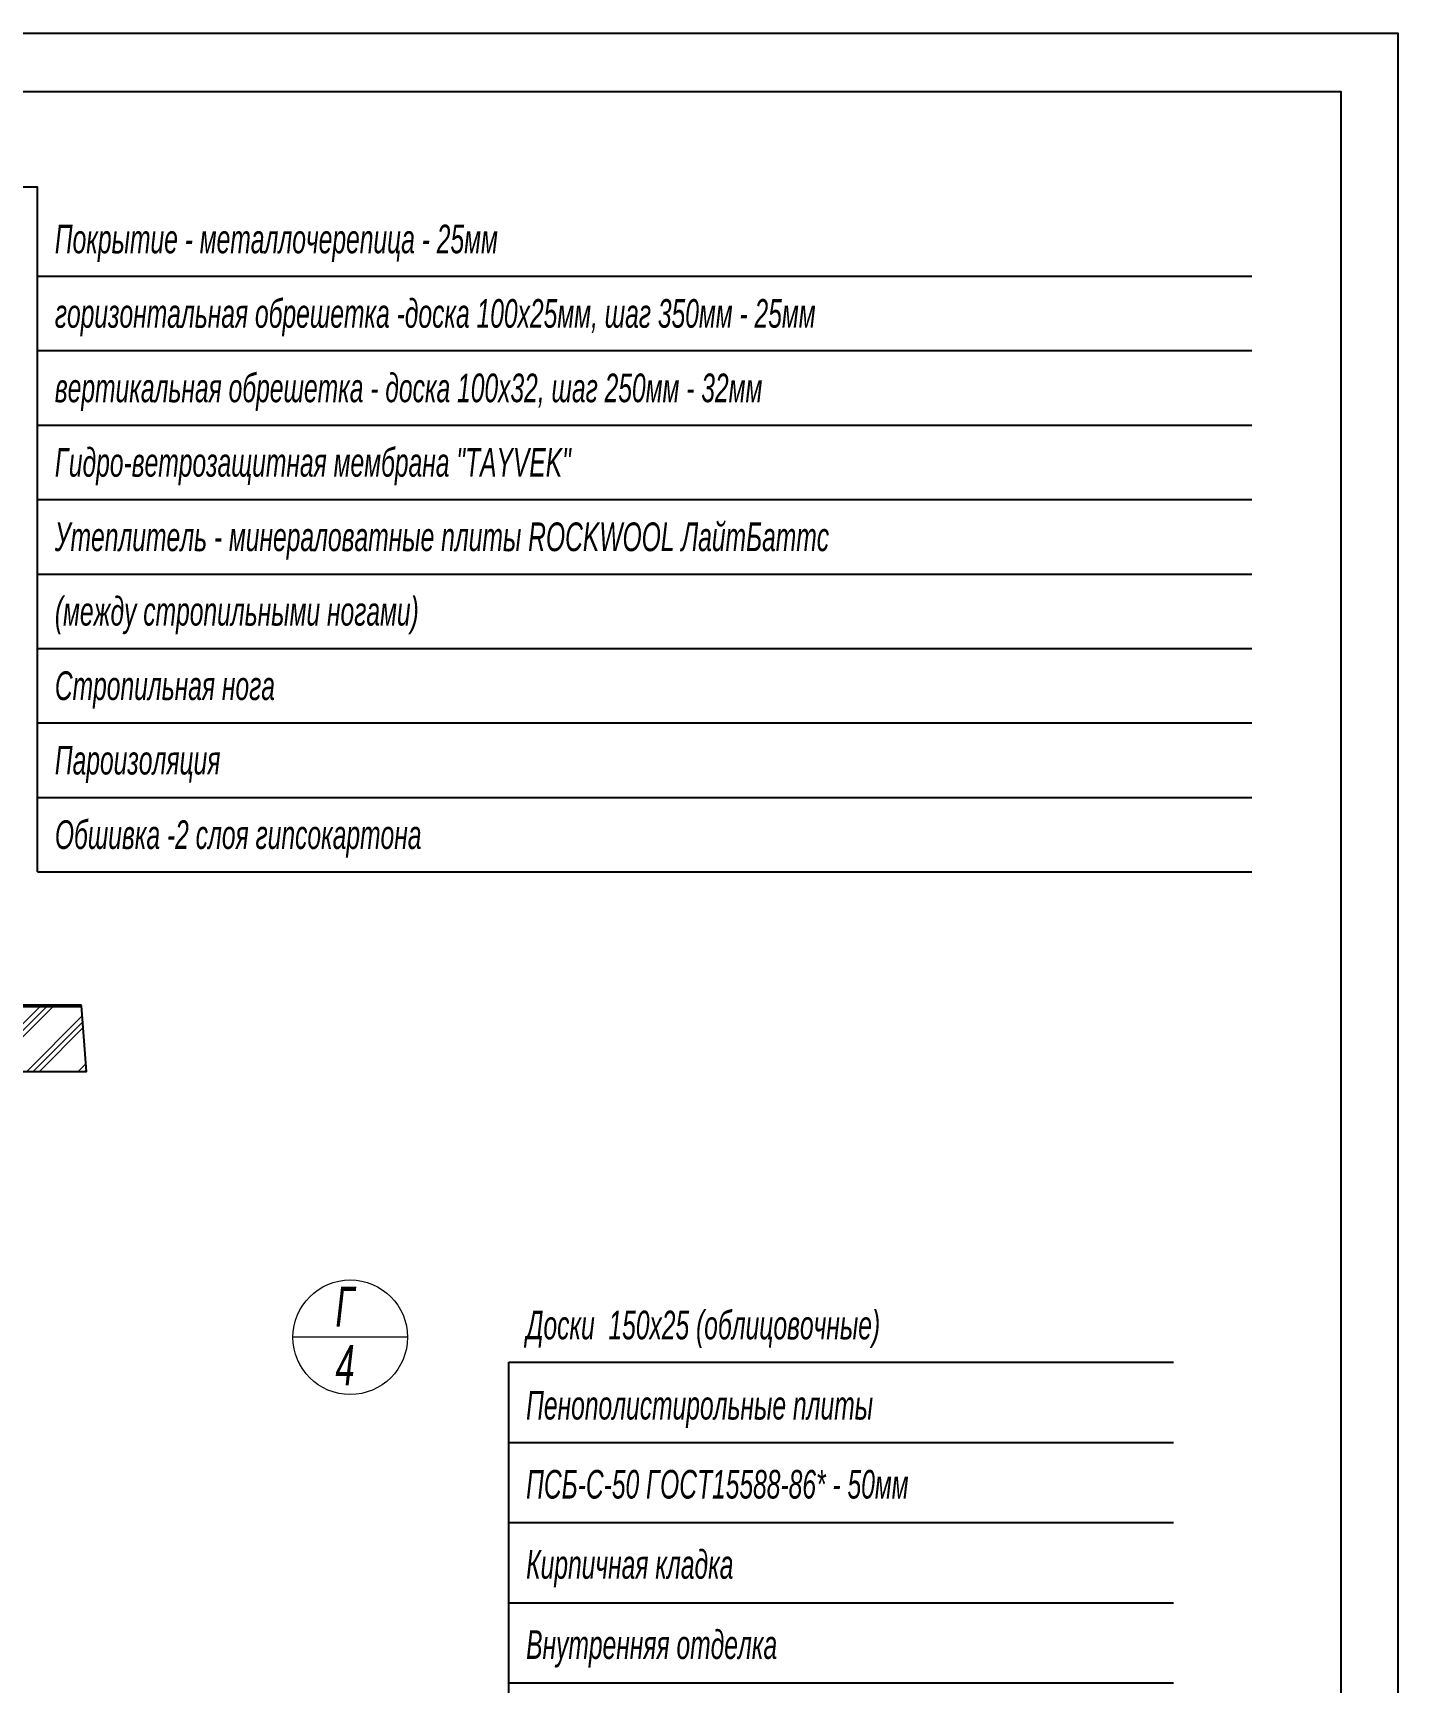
# Model space of a CAD drawing. Header units: millimetres. Extents: x 1582001 to 3303937, y 226471 to 491235.
# Drawn here: x 1906088 to 1918000, y 395650 to 410055 of the extents above; entities that cross this region are included whole.
import ezdxf

# ---------------------------------------------------------------- set-up
doc = ezdxf.new("R2010")
doc.units = ezdxf.units.MM
doc.layers.get('Defpoints').update_dxf_attribs({"color": 255, "lineweight": 30})
for name, color, linetype, lineweight in [('A-Wall-G', 22, 'Continuous', 50), ('Размеры', 7, 'Continuous', 18), ('Штриховка', 252, 'Continuous', 15)]:
    doc.layers.add(name, color=color, linetype=linetype, lineweight=lineweight)
for name, color, linetype in [('A0-02', 254, 'Continuous'), ('Rasmer', 135, 'Continuous'), ('Формуляр', 138, 'Continuous')]:
    doc.layers.add(name, color=color, linetype=linetype)
doc.styles.add('Arch-Dim', font='ARIALNI.TTF', dxfattribs={"width": 0.98, "height": 300})
doc.styles.add('STYLE1', font='ARIALNI.TTF', dxfattribs={"height": 300})

msp = doc.modelspace()

# ---------------------------------------------------------------- hatches: boundary and pattern name
at = {"layer": 'Размеры', "ltscale": 100}
h = msp.add_hatch(dxfattribs=at)
h.set_pattern_fill('PLAST', color=256, scale=50, angle=45, style=0)
h.set_pattern_definition([(45, (167999.66, 126626.28), (-224.506403, 224.506403), []), (45, (167971.6, 126654.35), (-224.506403, 224.506403), []), (45, (167943.54, 126682.4), (-224.506403, 224.506403), [])])
h.paths.add_polyline_path([(1878655.4, 401563.3), (1878655.4, 401068.1), (1882840.6, 401068.1), (1882840.6, 400095.9), (1882307, 400095.9), (1882307, 398804), (1884852, 398804), (1884852, 399734), (1889315.2, 399734), (1889315.2, 398790), (1892114.6, 398790), (1892114.6, 399734.6), (1894276.7, 399734.6), (1894276.7, 398783.7), (1896976.1, 398783.7), (1896976.1, 399732.6), (1900354.7, 399732.6), (1900354.7, 398763.3), (1902940.4, 398763.3), (1902940.4, 400183), (1902494.3, 400183), (1902494.3, 400990.2), (1906556, 400990.2), (1906511.9, 401563.3), (1903419.9, 401563.3), (1903419.9, 401463.3), (1903519.9, 401463.3), (1903519.9, 401363.3), (1903219.9, 401363.3), (1903219.9, 401463.3), (1901919.9, 401463.3), (1901919.9, 399713.3), (1902369.9, 399713.3), (1902369.9, 399413.3), (1902477.7, 399413.3), (1902477.7, 399363.3), (1902477.7, 399313.3), (1900769.9, 399313.3), (1900769.9, 399413.3), (1900869.9, 399413.3), (1900869.9, 399713.3), (1901319.9, 399713.3), (1901319.9, 400263.3), (1895899.3, 400263.3), (1895899.3, 399713.3), (1896349.3, 399713.3), (1896349.3, 399413.3), (1896457.2, 399413.3), (1896457.2, 399313.3), (1894749.3, 399313.3), (1894749.3, 399413.3), (1894849.3, 399413.3), (1894849.3, 399713.3), (1895299.3, 399713.3), (1895299.3, 400263.3), (1890959.3, 400263.3), (1890959.3, 399713.3), (1891409.3, 399713.3), (1891409.3, 399413.3), (1891517.2, 399413.3), (1891517.2, 399313.3), (1889809.3, 399313.3), (1889809.3, 399413.3), (1889909.3, 399413.3), (1889909.3, 399713.3), (1890359.3, 399713.3), (1890359.3, 400263.3), (1883839.9, 400263.3), (1883839.9, 399713.3), (1884289.9, 399713.3), (1884289.9, 399413.3), (1884397.7, 399413.3), (1884397.7, 399313.3), (1882689.9, 399313.3), (1882689.9, 399413.3), (1882789.9, 399413.3), (1882789.9, 399713.3), (1883239.9, 399713.3), (1883239.9, 401463.3), (1881939.9, 401463.3), (1881939.9, 401363.3), (1881639.9, 401363.3), (1881639.9, 401463.3), (1881739.9, 401463.3), (1881739.9, 401563.3)])

# ---------------------------------------------------------------- linework, layer by layer
for p, q in [((1910241.7, 398450.7), (1916041.5, 398450.7)), ((1910241.7, 396350.7), (1910241.7, 398450.7)), ((1910241.7, 397750.7), (1916041.5, 397750.7)), ((1910241.7, 397050.7), (1916041.5, 397050.7)), ((1910241.7, 394142.6), (1910241.7, 396350.7)), ((1910241.7, 396350.7), (1916041.5, 396350.7)), ((1910241.7, 395650.7), (1916041.5, 395650.7))]:
    msp.add_line(p, q)
at = {"layer": 'A-Wall-G', "color": 0, "ltscale": 100}
msp.add_line((1903419.9, 401563.3), (1906511.9, 401563.3), dxfattribs=at)
at = {"layer": 'Defpoints', "color": 255, "lineweight": -3, "ltscale": 100}
msp.add_lwpolyline([(1902494.3, 400990.2), (1906556, 400990.2), (1906511.9, 401563.3), (1903419.9, 401563.3)], dxfattribs=at)
at = {"layer": 'Rasmer', "color": 0, "ltscale": 2}
for p, q in [((1906128.8, 407931.7), (1916724.4, 407931.7)), ((1906128.8, 407281.7), (1916724.4, 407281.7)), ((1906128.8, 406631.7), (1916724.4, 406631.7)), ((1906128.8, 406631.7), (1916724.4, 406631.7)), ((1906128.8, 405981.7), (1916724.4, 405981.7)), ((1906128.8, 405331.7), (1916724.4, 405331.7)), ((1906128.8, 404681.7), (1916724.4, 404681.7)), ((1906128.8, 404031.7), (1916724.4, 404031.7)), ((1906128.8, 403381.7), (1916724.4, 403381.7)), ((1906128.8, 402731.7), (1916724.4, 402731.7))]:
    msp.add_line(p, q, dxfattribs=at)
msp.add_lwpolyline([(1906128.8, 402731.7), (1906128.8, 408710.3), (1900336.1, 408710.3), (1900336.1, 406691.3)], dxfattribs=at)
at = {"layer": 'Формуляр'}
msp.add_lwpolyline([(1876000.3, 410054.8), (1918000.3, 410054.8), (1918000.3, 380354.9), (1876000.3, 380354.9)], close=True, dxfattribs=at)
at = {"layer": 'Формуляр', "color": 0}
msp.add_lwpolyline([(1878000.3, 380854.9), (1878000.3, 409544.8), (1917500.3, 409544.8), (1917500.3, 380854.9)], close=True, dxfattribs=at)
at = {"layer": 'Штриховка', "color": 0}
msp.add_line((1909357, 398668.6), (1908357, 398668.6), dxfattribs=at)
msp.add_circle((1908857, 398668.6), 500, dxfattribs=at)

# ---------------------------------------------------------------- texts
at = {"style": 'STYLE1', "width": 0.75}
for s, p in [('Доски  150х25 (облицовочные)', (1910391.7, 398650.7)), ('Пенополистирольные плиты ', (1910391.7, 397950.7)), ('ПСБ-С-50 ГОСТ15588-86* - 50мм', (1910391.7, 397260.5)), ('Кирпичная кладка', (1910391.7, 396560.5)), ('Внутренняя отделка', (1910391.7, 395860.5))]:
    msp.add_text(s, height=250, dxfattribs=at).set_placement(p)
at = {"layer": 'A0-02', "color": 0, "style": 'Arch-Dim', "width": 0.75}
for s, p in [('Г', (1908727.6, 398761.1)), ('4', (1908727.6, 398250))]:
    msp.add_text(s, height=350, dxfattribs=at).set_placement(p)
at = {"layer": 'Rasmer', "color": 0, "ltscale": 2, "style": 'STYLE1', "width": 0.75}
for s, p in [('Покрытие - металлочерепица - 25мм', (1906278.8, 408131.7)), ('горизонтальная обрешетка -доска 100х25мм, шаг 350мм - 25мм ', (1906278.8, 407481.7)), ('вертикальная обрешетка - доска 100х32, шаг 250мм - 32мм', (1906278.8, 406831.7)), ('Гидро-ветрозащитная мембрана "ТAYVEK"', (1906278.8, 406181.7)), ('Утеплитель - минераловатные плиты ROCKWOOL ЛайтБаттс ', (1906278.8, 405531.7)), ('(между стропильными ногами)', (1906278.8, 404881.7)), ('Стропильная нога ', (1906278.8, 404231.7)), ('Пароизоляция', (1906278.8, 403581.7)), ('Обшивка -2 слоя гипсокартона', (1906278.8, 402931.7))]:
    msp.add_text(s, height=250, dxfattribs=at).set_placement(p)

doc.saveas('drawing.dxf')
